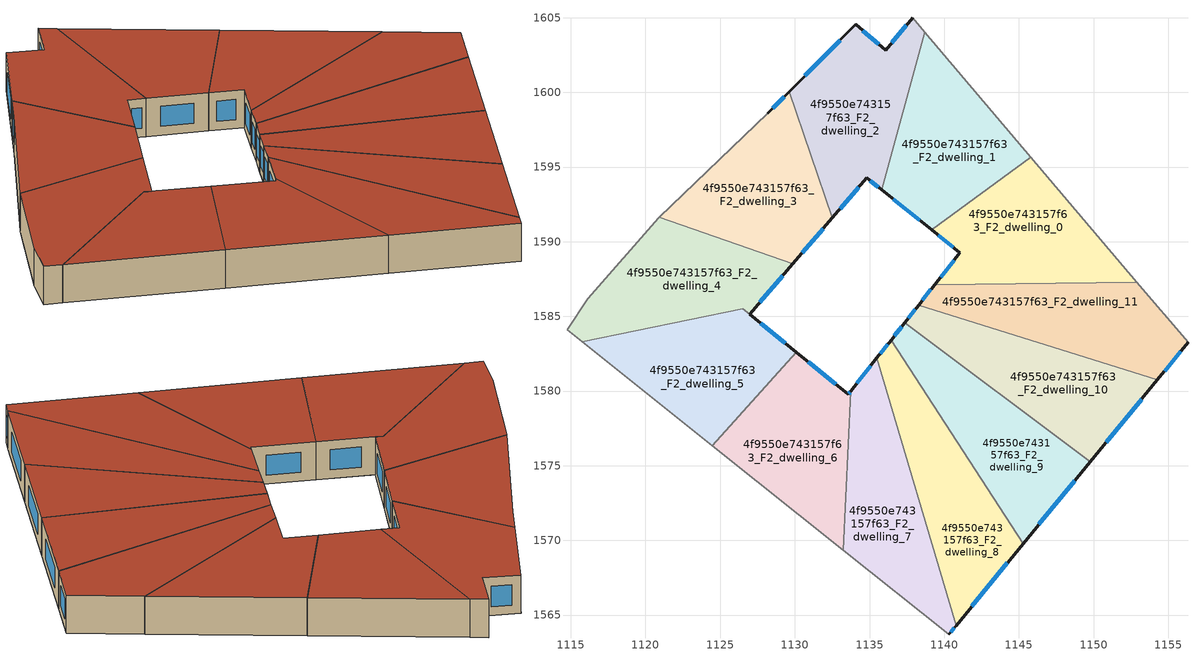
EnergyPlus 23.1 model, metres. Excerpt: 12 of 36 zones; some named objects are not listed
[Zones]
4f9550e743157f63_F2_dwelling_0
 floor to 4f9550e743157f63_F1_dwelling_0 (EU_floor_Construction): 1145.81,1595.67 1152.9,1587.3 1139.37,1587.13 1141.06,1589.27 1139.16,1590.8 z6
 wall outside (EU_wall_Construction): 1139.16,1590.8 1141.06,1589.27 1139.37,1587.13 z6:9
 wall adiabatic (EU_wall_Construction): 1152.9,1587.3 1145.81,1595.67 z6:9
 wall to 4f9550e743157f63_F2_dwelling_1 (EU_wall_Construction): 1145.81,1595.67 1139.16,1590.8 z6:9
 wall to 4f9550e743157f63_F2_dwelling_11 (EU_wall_Construction): 1139.37,1587.13 1152.9,1587.3 z6:9
 window (EU_Window_Construction): 1140.66,1588.77 1139.77,1587.64 / 1139.61,1590.44 1140.61,1589.63 z6.7:8.3
 roof outside (EU_roof_Construction): 1152.9,1587.3 1145.81,1595.67 1139.16,1590.8 1141.06,1589.27 1139.37,1587.13 z9
4f9550e743157f63_F2_dwelling_1
 floor to 4f9550e743157f63_F1_dwelling_1 (EU_floor_Construction): 1138.71,1604.03 1145.81,1595.67 1139.16,1590.8 1135.82,1593.48 z6
 wall outside (EU_wall_Construction): 1135.82,1593.48 1139.16,1590.8 z6:9
 wall adiabatic (EU_wall_Construction): 1145.81,1595.67 1138.72,1604.03 z6:9
 wall to 4f9550e743157f63_F2_dwelling_2 (EU_wall_Construction): 1138.72,1604.03 1135.82,1593.48 z6:9
 window (EU_Window_Construction): 1136.61,1592.85 1138.38,1591.43 z6.7:8.3
 roof outside (EU_roof_Construction): 1145.81,1595.67 1138.72,1604.03 1135.82,1593.48 1139.16,1590.8 z9
4f9550e743157f63_F2_dwelling_10
 floor to 4f9550e743157f63_F1_dwelling_10 (EU_floor_Construction): 1154.28,1580.76 1149.79,1575.27 1137.37,1584.59 1138.28,1585.75 z6
 wall outside (EU_wall_Construction): 1138.28,1585.75 1137.37,1584.59 / 1149.79,1575.27 1154.28,1580.76 z6:9
 wall to 4f9550e743157f63_F2_dwelling_11 (EU_wall_Construction): 1154.28,1580.76 1138.28,1585.75 z6:9
 wall to 4f9550e743157f63_F2_dwelling_9 (EU_wall_Construction): 1137.37,1584.59 1149.79,1575.27 z6:9
 window (EU_Window_Construction): 1138.07,1585.48 1137.58,1584.86 / 1150.84,1576.56 1153.22,1579.47 z6.7:8.3
 roof outside (EU_roof_Construction): 1149.79,1575.27 1154.28,1580.76 1138.28,1585.75 1137.37,1584.59 z9
4f9550e743157f63_F2_dwelling_11
 floor to 4f9550e743157f63_F1_dwelling_11 (EU_floor_Construction): 1152.9,1587.3 1156.33,1583.26 1154.28,1580.76 1138.28,1585.75 1139.37,1587.13 z6
 wall outside (EU_wall_Construction): 1139.37,1587.13 1138.28,1585.75 / 1154.28,1580.76 1156.33,1583.26 z6:9
 wall adiabatic (EU_wall_Construction): 1156.33,1583.26 1152.9,1587.3 z6:9
 window (EU_Window_Construction): 1139.12,1586.81 1138.54,1586.08 / 1154.76,1581.34 1155.85,1582.67 z6.7:8.3
 roof outside (EU_roof_Construction): 1154.28,1580.76 1156.33,1583.26 1152.9,1587.3 1139.37,1587.13 1138.28,1585.75 z9
4f9550e743157f63_F2_dwelling_2
 floor to 4f9550e743157f63_F1_dwelling_2 (EU_floor_Construction): 1137.89,1605.01 1138.71,1604.03 1135.82,1593.48 1134.82,1594.28 1132.51,1591.6 1129.62,1600.04 1134.08,1604.55 1136.08,1602.81 z6
 wall outside (EU_wall_Construction): 1137.89,1605.01 1136.08,1602.81 1134.09,1604.55 1129.62,1600.04 / 1132.52,1591.6 1134.82,1594.28 1135.82,1593.48 z6:9
 wall adiabatic (EU_wall_Construction): 1138.72,1604.03 1137.89,1605.01 z6:9
 wall to 4f9550e743157f63_F2_dwelling_3 (EU_wall_Construction): 1129.62,1600.04 1132.52,1591.6 z6:9
 window (EU_Window_Construction): 1137.46,1604.49 1136.5,1603.33 / 1135.06,1594.09 1135.59,1593.66 / 1133.06,1592.23 1134.28,1593.65 / 1133.04,1603.49 1130.67,1601.1 / 1135.61,1603.22 1134.55,1604.14 z6.7:8.3
 roof outside (EU_roof_Construction): 1135.82,1593.48 1138.72,1604.03 1137.89,1605.01 1136.08,1602.81 1134.09,1604.55 1129.62,1600.04 1132.52,1591.6 1134.82,1594.28 z9
4f9550e743157f63_F2_dwelling_3
 floor to 4f9550e743157f63_F1_dwelling_3 (EU_floor_Construction): 1129.62,1600.04 1132.51,1591.6 1129.88,1588.53 1120.9,1591.65 1128.19,1598.6 z6
 wall outside (EU_wall_Construction): 1129.88,1588.53 1132.52,1591.6 / 1129.62,1600.04 1128.19,1598.6 z6:9
 wall adiabatic (EU_wall_Construction): 1128.19,1598.6 1120.91,1591.65 z6:9
 wall to 4f9550e743157f63_F2_dwelling_4 (EU_wall_Construction): 1120.9,1591.65 1129.88,1588.53 z6:9
 window (EU_Window_Construction): 1130.49,1589.25 1131.9,1590.88 / 1129.28,1599.71 1128.52,1598.94 z6.7:8.3
 roof outside (EU_roof_Construction): 1129.88,1588.53 1132.52,1591.6 1129.62,1600.04 1128.19,1598.6 1120.91,1591.65 z9
4f9550e743157f63_F2_dwelling_4
 floor to 4f9550e743157f63_F1_dwelling_4 (EU_floor_Construction): 1129.88,1588.53 1126.97,1585.16 1126.53,1585.51 1115.77,1583.3 1114.74,1584.11 1116.14,1586.18 1120.88,1591.62 1120.9,1591.65 z6
 wall outside (EU_wall_Construction): 1126.97,1585.16 1129.88,1588.53 z6:9
 wall adiabatic (EU_wall_Construction): 1120.91,1591.65 1120.88,1591.62 1116.14,1586.18 1114.74,1584.11 1115.77,1583.3 z6:9
 wall to 4f9550e743157f63_F2_dwelling_5 (EU_wall_Construction): 1115.77,1583.3 1126.53,1585.51 1126.97,1585.16 z6:9
 window (EU_Window_Construction): 1127.65,1585.95 1129.19,1587.74 z6.7:8.3
 roof outside (EU_roof_Construction): 1126.97,1585.16 1129.88,1588.53 1120.91,1591.65 1120.88,1591.62 1116.14,1586.18 1114.74,1584.11 1115.77,1583.3 1126.53,1585.51 z9
4f9550e743157f63_F2_dwelling_5
 floor to 4f9550e743157f63_F1_dwelling_5 (EU_floor_Construction): 1130.09,1582.62 1124.48,1576.34 1115.77,1583.3 1126.53,1585.51 z6
 wall outside (EU_wall_Construction): 1130.09,1582.62 1126.97,1585.15 z6:9
 wall adiabatic (EU_wall_Construction): 1115.77,1583.3 1124.48,1576.34 z6:9
 wall to 4f9550e743157f63_F2_dwelling_6 (EU_wall_Construction): 1124.48,1576.34 1130.09,1582.62 z6:9
 window (EU_Window_Construction): 1129.36,1583.21 1127.71,1584.56 z6.7:8.3
 roof outside (EU_roof_Construction): 1124.48,1576.34 1130.09,1582.62 1126.53,1585.51 1115.77,1583.3 z9
4f9550e743157f63_F2_dwelling_6
 floor to 4f9550e743157f63_F1_dwelling_6 (EU_floor_Construction): 1133.74,1579.99 1133.24,1569.35 1124.48,1576.34 1130.09,1582.62 1133.57,1579.78 z6
 wall outside (EU_wall_Construction): 1133.74,1579.99 1133.57,1579.78 1130.09,1582.62 z6:9
 wall adiabatic (EU_wall_Construction): 1124.48,1576.34 1133.24,1569.35 z6:9
 wall to 4f9550e743157f63_F2_dwelling_7 (EU_wall_Construction): 1133.24,1569.35 1133.74,1579.99 z6:9
 window (EU_Window_Construction): 1132.75,1580.44 1130.91,1581.95 / 1133.7,1579.94 1133.61,1579.82 z6.7:8.3
 roof outside (EU_roof_Construction): 1133.24,1569.35 1133.74,1579.99 1133.57,1579.78 1130.09,1582.62 1124.48,1576.34 z9
4f9550e743157f63_F2_dwelling_7
 floor to 4f9550e743157f63_F1_dwelling_7 (EU_floor_Construction): 1135.5,1582.22 1140.8,1564.29 1140.32,1563.71 1133.24,1569.35 1133.74,1579.99 z6
 wall outside (EU_wall_Construction): 1135.5,1582.22 1133.74,1579.99 / 1140.32,1563.71 1140.8,1564.29 z6:9
 wall adiabatic (EU_wall_Construction): 1133.24,1569.35 1140.32,1563.71 z6:9
 wall to 4f9550e743157f63_F2_dwelling_8 (EU_wall_Construction): 1140.8,1564.29 1135.5,1582.22 z6:9
 window (EU_Window_Construction): 1135.09,1581.7 1134.15,1580.51 / 1140.43,1563.84 1140.68,1564.15 z6.7:8.3
 roof outside (EU_roof_Construction): 1140.32,1563.71 1140.8,1564.29 1135.5,1582.22 1133.74,1579.99 1133.24,1569.35 z9
4f9550e743157f63_F2_dwelling_8
 floor to 4f9550e743157f63_F1_dwelling_8 (EU_floor_Construction): 1136.44,1583.42 1145.29,1569.78 1140.8,1564.29 1135.5,1582.22 z6
 wall outside (EU_wall_Construction): 1136.44,1583.42 1135.5,1582.22 / 1140.8,1564.29 1145.29,1569.78 z6:9
 wall to 4f9550e743157f63_F2_dwelling_9 (EU_wall_Construction): 1145.29,1569.78 1136.44,1583.42 z6:9
 window (EU_Window_Construction): 1136.22,1583.13 1135.72,1582.5 / 1141.85,1565.58 1144.24,1568.49 z6.7:8.3
 roof outside (EU_roof_Construction): 1140.8,1564.29 1145.29,1569.78 1136.44,1583.42 1135.5,1582.22 z9
4f9550e743157f63_F2_dwelling_9
 floor to 4f9550e743157f63_F1_dwelling_9 (EU_floor_Construction): 1149.79,1575.27 1145.29,1569.78 1136.44,1583.42 1137.37,1584.59 z6
 wall outside (EU_wall_Construction): 1137.37,1584.59 1136.44,1583.42 / 1145.29,1569.78 1149.79,1575.27 z6:9
 window (EU_Window_Construction): 1137.15,1584.32 1136.66,1583.69 / 1146.35,1571.07 1148.73,1573.98 z6.7:8.3
 roof outside (EU_roof_Construction): 1145.29,1569.78 1149.79,1575.27 1137.37,1584.59 1136.44,1583.42 z9
[Building]
EU S2 Campaign: North Axis=0; Terrain=City; Solar Distribution=FullExterior
[Site:Location]
Budapest.Ferenc.Liszt.Intl.AP: Latitude=47.437; Longitude=19.256; Time Zone=1; Elevation=185
[SizingPeriod:WeatherFileDays]
AnnualSizingPeriod: Begin Month=1; Begin Day of Month=1; End Month=12; End Day of Month=31; Day of Week for Start Day=Monday; Use Weather File Daylight Saving Period=No; Use Weather File Rain and Snow Indicators=No
[MATERIAL]
EU_InternalMass_Material: Roughness=MediumRough; Thickness=0.1; Conductivity=1; Density=1800; Specific Heat=900; Thermal Absorptance=0.9; Solar Absorptance=0.7; Visible Absorptance=0.7
[MATERIAL:NOMASS] Roughness=MediumRough; Thermal Absorptance=0.9; Solar Absorptance=0.7; Visible Absorptance=0.7
Name | Thermal Resistance
EU_wall_NoMass | 0.832559
EU_roof_NoMass | 1.39638
EU_floor_NoMass | 0.872794
[WINDOWMATERIAL:SIMPLEGLAZINGSYSTEM]
EU_Window_SimpleGlazing: UFactor=2.79869; Solar Heat Gain Coefficient=0.75; Visible Transmittance=0.75
[CONSTRUCTION]
EU_wall_Construction: EU_wall_NoMass
EU_roof_Construction: EU_roof_NoMass
EU_floor_Construction: EU_floor_NoMass
EU_Window_Construction: EU_Window_SimpleGlazing
EU_InternalMass_Construction: EU_InternalMass_Material
[ZONE] Type=1; Multiplier=1; Ceiling Height=autocalculate; Floor Area=autocalculate; Part of Total Floor Area=Yes
Name | Volume
4f9550e743157f63_F2_dwelling_0 | 199.666
4f9550e743157f63_F2_dwelling_1 | 199.669
4f9550e743157f63_F2_dwelling_10 | 199.631
4f9550e743157f63_F2_dwelling_11 | 199.694
4f9550e743157f63_F2_dwelling_2 | 199.651
4f9550e743157f63_F2_dwelling_3 | 199.674
4f9550e743157f63_F2_dwelling_4 | 200.273
4f9550e743157f63_F2_dwelling_5 | 199.051
4f9550e743157f63_F2_dwelling_6 | 199.691
4f9550e743157f63_F2_dwelling_7 | 199.672
4f9550e743157f63_F2_dwelling_8 | 199.667
4f9550e743157f63_F2_dwelling_9 | 199.653
[INTERNALMASS] Construction=EU_InternalMass_Construction
Name | Zone or ZoneList | Surface Area
4f9550e743157f63_F2_dwelling_0_EU_InternalMass | 4f9550e743157f63_F2_dwelling_0 | 66.5554
4f9550e743157f63_F2_dwelling_1_EU_InternalMass | 4f9550e743157f63_F2_dwelling_1 | 66.5564
4f9550e743157f63_F2_dwelling_2_EU_InternalMass | 4f9550e743157f63_F2_dwelling_2 | 66.5505
4f9550e743157f63_F2_dwelling_3_EU_InternalMass | 4f9550e743157f63_F2_dwelling_3 | 66.558
4f9550e743157f63_F2_dwelling_4_EU_InternalMass | 4f9550e743157f63_F2_dwelling_4 | 66.7578
4f9550e743157f63_F2_dwelling_5_EU_InternalMass | 4f9550e743157f63_F2_dwelling_5 | 66.3508
4f9550e743157f63_F2_dwelling_6_EU_InternalMass | 4f9550e743157f63_F2_dwelling_6 | 66.5637
4f9550e743157f63_F2_dwelling_7_EU_InternalMass | 4f9550e743157f63_F2_dwelling_7 | 66.5573
4f9550e743157f63_F2_dwelling_8_EU_InternalMass | 4f9550e743157f63_F2_dwelling_8 | 66.5558
4f9550e743157f63_F2_dwelling_9_EU_InternalMass | 4f9550e743157f63_F2_dwelling_9 | 66.5512
4f9550e743157f63_F2_dwelling_10_EU_InternalMass | 4f9550e743157f63_F2_dwelling_10 | 66.5437
4f9550e743157f63_F2_dwelling_11_EU_InternalMass | 4f9550e743157f63_F2_dwelling_11 | 66.5648
[OTHEREQUIPMENT] Fuel Type=Electricity; Design Level Calculation Method=Watts/Area; Power per Zone Floor Area=1; Fraction Latent=0; Fraction Radiant=0; Fraction Lost=0; Carbon Dioxide Generation Rate=0; EndUse Subcategory=EU_Step8_InternalGains
Name | Zone or ZoneList or Space or SpaceList | Schedule
EU_Step8_InternalGain_4f9550e743157f63_F2_dwelling_0_f000 | 4f9550e743157f63_F2_dwelling_0 | EU_Step8_GainSchedule_4f9550e743157f63_F2_dwelling_0_f000
EU_Step8_InternalGain_4f9550e743157f63_F2_dwelling_1_f000 | 4f9550e743157f63_F2_dwelling_1 | EU_Step8_GainSchedule_4f9550e743157f63_F2_dwelling_1_f000
EU_Step8_InternalGain_4f9550e743157f63_F2_dwelling_2_f000 | 4f9550e743157f63_F2_dwelling_2 | EU_Step8_GainSchedule_4f9550e743157f63_F2_dwelling_2_f000
EU_Step8_InternalGain_4f9550e743157f63_F2_dwelling_3_f000 | 4f9550e743157f63_F2_dwelling_3 | EU_Step8_GainSchedule_4f9550e743157f63_F2_dwelling_3_f000
EU_Step8_InternalGain_4f9550e743157f63_F2_dwelling_4_f000 | 4f9550e743157f63_F2_dwelling_4 | EU_Step8_GainSchedule_4f9550e743157f63_F2_dwelling_4_f000
EU_Step8_InternalGain_4f9550e743157f63_F2_dwelling_5_f000 | 4f9550e743157f63_F2_dwelling_5 | EU_Step8_GainSchedule_4f9550e743157f63_F2_dwelling_5_f000
EU_Step8_InternalGain_4f9550e743157f63_F2_dwelling_6_f000 | 4f9550e743157f63_F2_dwelling_6 | EU_Step8_GainSchedule_4f9550e743157f63_F2_dwelling_6_f000
EU_Step8_InternalGain_4f9550e743157f63_F2_dwelling_7_f000 | 4f9550e743157f63_F2_dwelling_7 | EU_Step8_GainSchedule_4f9550e743157f63_F2_dwelling_7_f000
EU_Step8_InternalGain_4f9550e743157f63_F2_dwelling_8_f000 | 4f9550e743157f63_F2_dwelling_8 | EU_Step8_GainSchedule_4f9550e743157f63_F2_dwelling_8_f000
EU_Step8_InternalGain_4f9550e743157f63_F2_dwelling_9_f000 | 4f9550e743157f63_F2_dwelling_9 | EU_Step8_GainSchedule_4f9550e743157f63_F2_dwelling_9_f000
EU_Step8_InternalGain_4f9550e743157f63_F2_dwelling_10_f000 | 4f9550e743157f63_F2_dwelling_10 | EU_Step8_GainSchedule_4f9550e743157f63_F2_dwelling_10_f000
EU_Step8_InternalGain_4f9550e743157f63_F2_dwelling_11_f000 | 4f9550e743157f63_F2_dwelling_11 | EU_Step8_GainSchedule_4f9550e743157f63_F2_dwelling_11_f000
[ZONEVENTILATION:DESIGNFLOWRATE] Schedule=EU_AlwaysOn; Design Flow Rate Calculation Method=AirChanges/Hour; Air Changes per Hour=0.475469; Ventilation Type=Natural; Fan Pressure Rise=0; Fan Total Efficiency=1; Constant Term Coefficient=1; Temperature Term Coefficient=0; Velocity Term Coefficient=0; Velocity Squared Term Coefficient=0; Minimum Indoor Temperature=-100; Maximum Indoor Temperature=100; Delta Temperature=-100; Minimum Outdoor Temperature=-100; Maximum Outdoor Temperature=100; Maximum Wind Speed=40
Name | Zone or ZoneList or Space or SpaceList
EU_ConstantAir_4f9550e743157f63_F2_dwelling_0 | 4f9550e743157f63_F2_dwelling_0
EU_ConstantAir_4f9550e743157f63_F2_dwelling_1 | 4f9550e743157f63_F2_dwelling_1
EU_ConstantAir_4f9550e743157f63_F2_dwelling_2 | 4f9550e743157f63_F2_dwelling_2
EU_ConstantAir_4f9550e743157f63_F2_dwelling_3 | 4f9550e743157f63_F2_dwelling_3
EU_ConstantAir_4f9550e743157f63_F2_dwelling_4 | 4f9550e743157f63_F2_dwelling_4
EU_ConstantAir_4f9550e743157f63_F2_dwelling_5 | 4f9550e743157f63_F2_dwelling_5
EU_ConstantAir_4f9550e743157f63_F2_dwelling_6 | 4f9550e743157f63_F2_dwelling_6
EU_ConstantAir_4f9550e743157f63_F2_dwelling_7 | 4f9550e743157f63_F2_dwelling_7
EU_ConstantAir_4f9550e743157f63_F2_dwelling_8 | 4f9550e743157f63_F2_dwelling_8
EU_ConstantAir_4f9550e743157f63_F2_dwelling_9 | 4f9550e743157f63_F2_dwelling_9
EU_ConstantAir_4f9550e743157f63_F2_dwelling_10 | 4f9550e743157f63_F2_dwelling_10
EU_ConstantAir_4f9550e743157f63_F2_dwelling_11 | 4f9550e743157f63_F2_dwelling_11
[HVACTEMPLATE:ZONE:IDEALLOADSAIRSYSTEM] System Availability Schedule=EU_AlwaysOn; Maximum Heating Supply Air Temperature=50; Minimum Cooling Supply Air Temperature=13; Maximum Heating Supply Air Humidity Ratio=0.0156; Minimum Cooling Supply Air Humidity Ratio=0.0077; Heating Limit=NoLimit; Cooling Limit=NoLimit; Heating Availability Schedule=EU_AlwaysOn; Cooling Availability Schedule=EU_CoolingOff; Dehumidification Control Type=ConstantSensibleHeatRatio; Cooling Sensible Heat Ratio=0.7; Dehumidification Setpoint=60; Humidification Control Type=None; Humidification Setpoint=30; Outdoor Air Method=None; Outdoor Air Flow Rate per Person=0.00944; Outdoor Air Flow Rate per Zone Floor Area=0; Outdoor Air Flow Rate per Zone=0; Demand Controlled Ventilation Type=None; Outdoor Air Economizer Type=NoEconomizer; Heat Recovery Type=None; Sensible Heat Recovery Effectiveness=0.7; Latent Heat Recovery Effectiveness=0.65
Name | Template Thermostat
4f9550e743157f63_F2_dwelling_0 | EU_HeatOnly_4f9550e743157f63_F2_dwelling_0
4f9550e743157f63_F2_dwelling_1 | EU_HeatOnly_4f9550e743157f63_F2_dwelling_1
4f9550e743157f63_F2_dwelling_2 | EU_HeatOnly_4f9550e743157f63_F2_dwelling_2
4f9550e743157f63_F2_dwelling_3 | EU_HeatOnly_4f9550e743157f63_F2_dwelling_3
4f9550e743157f63_F2_dwelling_4 | EU_HeatOnly_4f9550e743157f63_F2_dwelling_4
4f9550e743157f63_F2_dwelling_5 | EU_HeatOnly_4f9550e743157f63_F2_dwelling_5
4f9550e743157f63_F2_dwelling_6 | EU_HeatOnly_4f9550e743157f63_F2_dwelling_6
4f9550e743157f63_F2_dwelling_7 | EU_HeatOnly_4f9550e743157f63_F2_dwelling_7
4f9550e743157f63_F2_dwelling_8 | EU_HeatOnly_4f9550e743157f63_F2_dwelling_8
4f9550e743157f63_F2_dwelling_9 | EU_HeatOnly_4f9550e743157f63_F2_dwelling_9
4f9550e743157f63_F2_dwelling_10 | EU_HeatOnly_4f9550e743157f63_F2_dwelling_10
4f9550e743157f63_F2_dwelling_11 | EU_HeatOnly_4f9550e743157f63_F2_dwelling_11
[SIZING:ZONE] Zone Cooling Design Supply Air Temperature Input Method=SupplyAirTemperature; Zone Cooling Design Supply Air Temperature=13; Zone Heating Design Supply Air Temperature Input Method=SupplyAirTemperature; Zone Heating Design Supply Air Temperature=50; Zone Cooling Design Supply Air Humidity Ratio=0.008; Zone Heating Design Supply Air Humidity Ratio=0.008; Cooling Design Air Flow Method=DesignDay; Cooling Design Air Flow Rate=0; Cooling Minimum Air Flow per Zone Floor Area=0.000762; Cooling Minimum Air Flow=0; Cooling Minimum Air Flow Fraction=0.2; Heating Design Air Flow Method=DesignDay; Heating Design Air Flow Rate=0; Heating Maximum Air Flow per Zone Floor Area=0.002032; Heating Maximum Air Flow=0.141576; Heating Maximum Air Flow Fraction=0.3; Account for Dedicated Outdoor Air System=No; Dedicated Outdoor Air System Control Strategy=NeutralSupplyAir; Dedicated Outdoor Air Low Setpoint Temperature for Design=autosize; Dedicated Outdoor Air High Setpoint Temperature for Design=autosize; Zone Load Sizing Method=Sensible Load Only No Latent Load; Zone Latent Cooling Design Supply Air Humidity Ratio Input Method=HumidityRatioDifference; Zone Cooling Design Supply Air Humidity Ratio Difference=0.005; Zone Latent Heating Design Supply Air Humidity Ratio Input Method=HumidityRatioDifference; Zone Humidification Design Supply Air Humidity Ratio Difference=0.005
4f9550e743157f63_F2_dwelling_0; 4f9550e743157f63_F2_dwelling_1; 4f9550e743157f63_F2_dwelling_2; 4f9550e743157f63_F2_dwelling_3; 4f9550e743157f63_F2_dwelling_4; 4f9550e743157f63_F2_dwelling_5; 4f9550e743157f63_F2_dwelling_6; 4f9550e743157f63_F2_dwelling_7; 4f9550e743157f63_F2_dwelling_8; 4f9550e743157f63_F2_dwelling_9; 4f9550e743157f63_F2_dwelling_10; 4f9550e743157f63_F2_dwelling_11
[SCHEDULE:CONSTANT]
Name | Hourly Value
EU_AlwaysOn | 1
EU_CoolingOff | 0
[SCHEDULE:FILE] Column Number=1; Rows to Skip at Top=0; Number of Hours of Data=8760; Column Separator=Comma; Interpolate to Timestep=No; Minutes per Item=60; Adjust Schedule for Daylight Savings=Yes
Name | File
EU_Step8_GainSchedule_4f9550e743157f63_F2_dwelling_0_f000 | ../../schedules/4f9550e743157f63/4f9550e743157f63_F2_dwelling_0_f000_gain.csv
EU_Step8_GainSchedule_4f9550e743157f63_F2_dwelling_1_f000 | ../../schedules/4f9550e743157f63/4f9550e743157f63_F2_dwelling_1_f000_gain.csv
EU_Step8_GainSchedule_4f9550e743157f63_F2_dwelling_2_f000 | ../../schedules/4f9550e743157f63/4f9550e743157f63_F2_dwelling_2_f000_gain.csv
EU_Step8_GainSchedule_4f9550e743157f63_F2_dwelling_3_f000 | ../../schedules/4f9550e743157f63/4f9550e743157f63_F2_dwelling_3_f000_gain.csv
EU_Step8_GainSchedule_4f9550e743157f63_F2_dwelling_4_f000 | ../../schedules/4f9550e743157f63/4f9550e743157f63_F2_dwelling_4_f000_gain.csv
EU_Step8_GainSchedule_4f9550e743157f63_F2_dwelling_5_f000 | ../../schedules/4f9550e743157f63/4f9550e743157f63_F2_dwelling_5_f000_gain.csv
EU_Step8_GainSchedule_4f9550e743157f63_F2_dwelling_6_f000 | ../../schedules/4f9550e743157f63/4f9550e743157f63_F2_dwelling_6_f000_gain.csv
EU_Step8_GainSchedule_4f9550e743157f63_F2_dwelling_7_f000 | ../../schedules/4f9550e743157f63/4f9550e743157f63_F2_dwelling_7_f000_gain.csv
EU_Step8_GainSchedule_4f9550e743157f63_F2_dwelling_8_f000 | ../../schedules/4f9550e743157f63/4f9550e743157f63_F2_dwelling_8_f000_gain.csv
EU_Step8_GainSchedule_4f9550e743157f63_F2_dwelling_9_f000 | ../../schedules/4f9550e743157f63/4f9550e743157f63_F2_dwelling_9_f000_gain.csv
EU_Step8_GainSchedule_4f9550e743157f63_F2_dwelling_10_f000 | ../../schedules/4f9550e743157f63/4f9550e743157f63_F2_dwelling_10_f000_gain.csv
EU_Step8_GainSchedule_4f9550e743157f63_F2_dwelling_11_f000 | ../../schedules/4f9550e743157f63/4f9550e743157f63_F2_dwelling_11_f000_gain.csv
